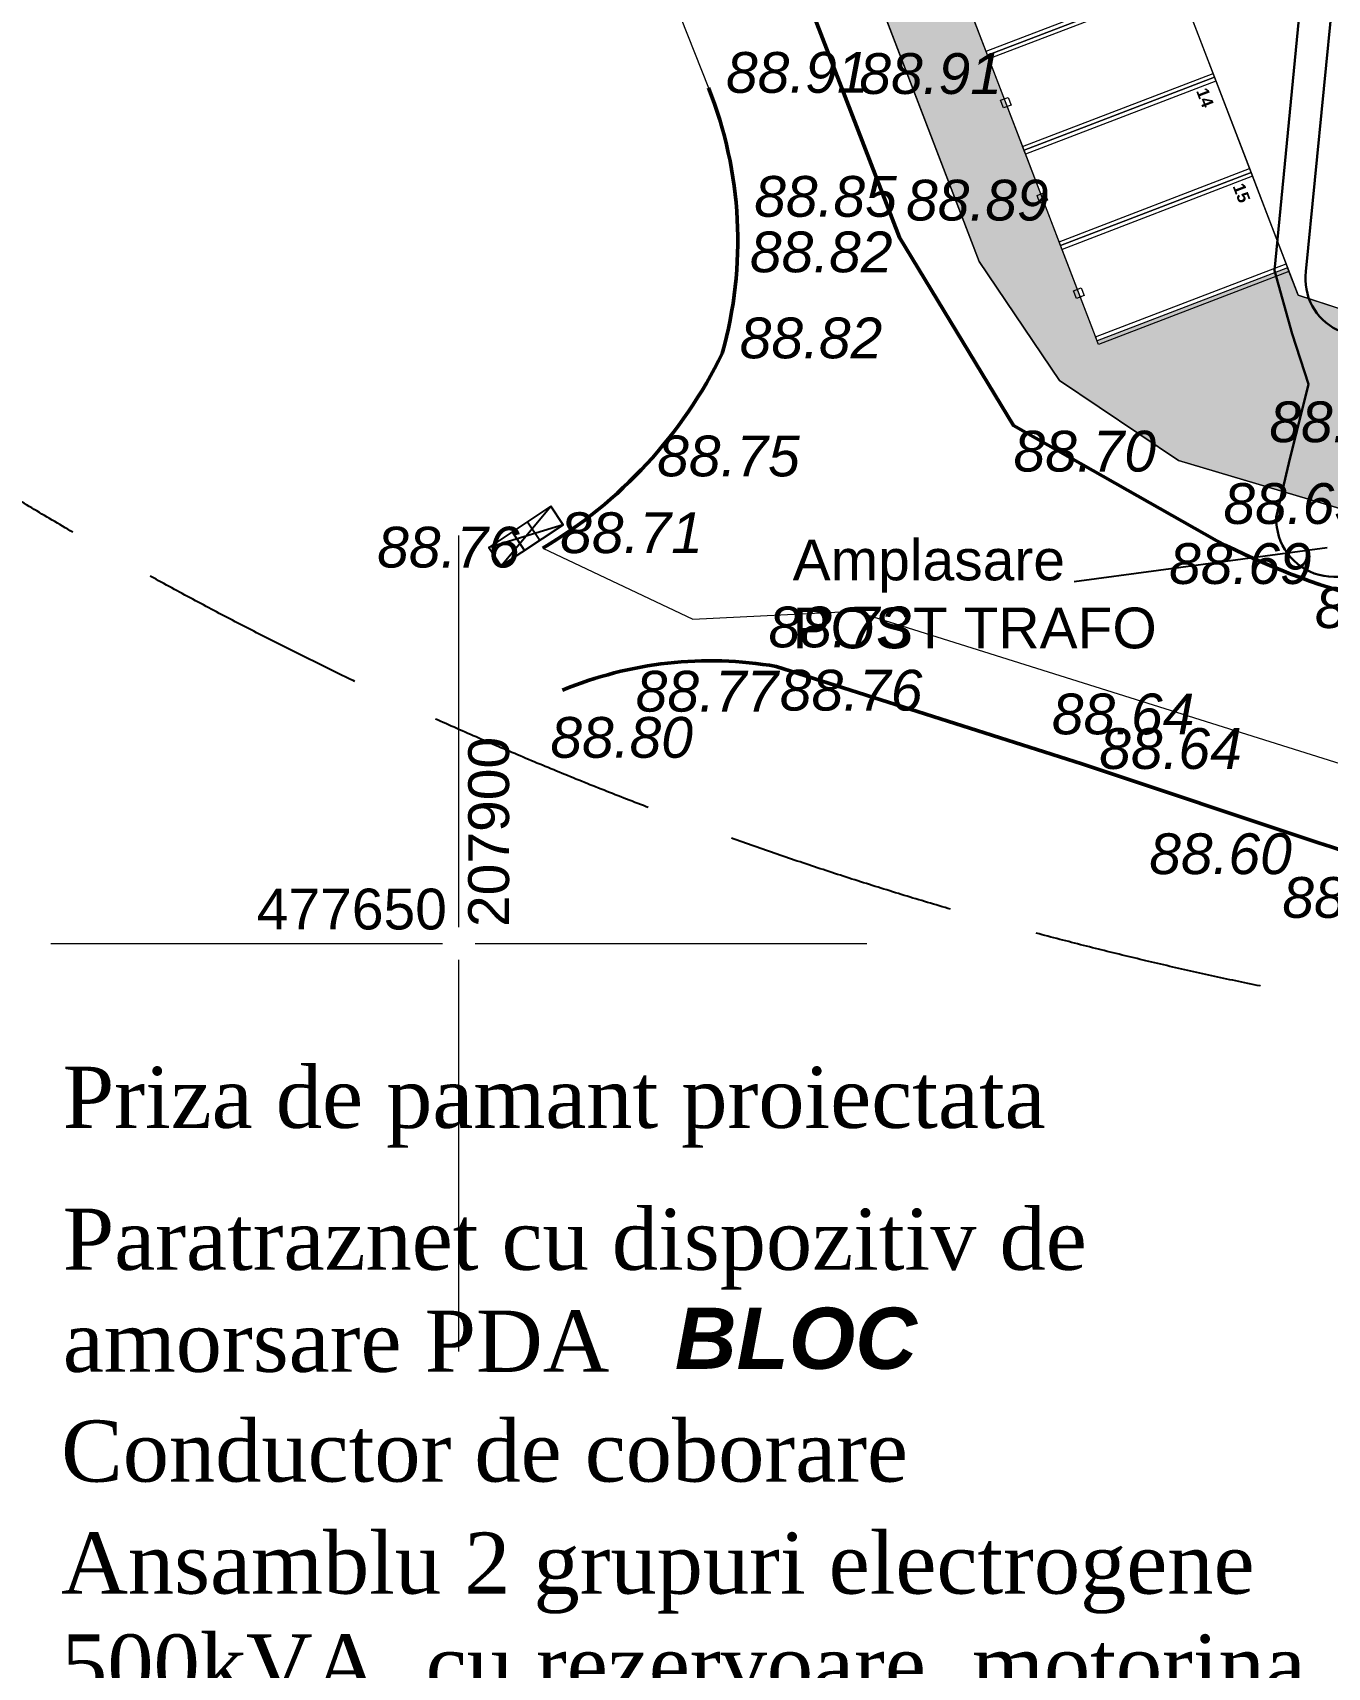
# Model space of a CAD drawing. Header units: millimetres. Extents: x 207782523 to 208144499, y 477594674 to 477848829.
# Drawn here: x 207838527 to 207870263, y 477640115 to 477680179 of the extents above; entities that cross this region are included whole.
import ezdxf
from ezdxf.enums import TextEntityAlignment as Align

# ---------------------------------------------------------------- set-up
doc = ezdxf.new("R2010")
doc.units = ezdxf.units.MM
doc.header["$MEASUREMENT"] = 0
doc.linetypes.add('HIDDEN', pattern=[270, 200, -70])
doc.linetypes.add('Hidden Line', pattern=[391.22222328186, 282.22222328186, -109])
doc.layers.get('0').update_dxf_attribs({"true_color": 0x787878})
for name, color, linetype in [('0_pct_simboluri', 7, 'Continuous'), ('circuite iluminat vitali', 1, 'Continuous'), ('Texte', 7, 'Continuous')]:
    doc.layers.add(name, color=color, linetype=linetype)
for name, color, linetype, lineweight, true_color in [('New_sit - constructii propuse_Pen_No__1', 7, 'Continuous', 13, 0x787878), ('New_sit - drum_Pen_No__1', 7, 'Continuous', 13, 0x787878), ('New_sit - drum_Pen_No__21', 7, 'Continuous', 20, 0x787878), ('New_sit - parcare_Pen_No__1', 7, 'Continuous', 13, 0x787878), ('New_sit - vegetatie_Pen_No__1', 7, 'Continuous', 13, 0x787878), ('New_sit - vegetatie_Pen_No__104', 7, 'Continuous', 13, 0x787878), ('sit - adnotatii_Pen_No__7', 7, 'Continuous', 100, 0x787878), ('sit - canalizare_Pen_No__150', 7, 'Continuous', 25, 0x787878), ('sit - caroiaj_Pen_No__1', 7, 'Continuous', 13, 0x787878), ('sit - cota teren_Pen_No__101', 7, 'Continuous', 13, 0x787878), ('sit - drum_Pen_No__41', 7, 'Continuous', 50, 0x787878), ('sit - limita de proprietate_Pen_No__20', 7, 'Continuous', 0, 0x787878)]:
    doc.layers.add(name, color=color, linetype=linetype, lineweight=lineweight, true_color=true_color)
doc.layers.add('New_sit - parcare', color=7, linetype='Continuous', true_color=0x787878)
doc.styles.add('GENERATED_STYLE_1', font='arial.ttf')
doc.styles.add('GENERATED_STYLE_2', font='arialbd.ttf')
doc.styles.add('GENERATED_STYLE_3', font='arialbi.ttf')
doc.styles.add('GENERATED_STYLE_4', font='ariali.ttf')
doc.linetypes.add('cercuri pline mici', pattern='A,0,[1,PLAN DE SITUATIE - TMISOARA1.Shx,S=1.587301587301632,R=0,X=0,Y=0],-300.0000000000001,0', length=300.0000000000001)

# ---------------------------------------------------------------- blocks, each defined once
blk = doc.blocks.new('Parking Place 23[4]', base_point=(207906884.6800375, 477701572.6028368))
at = {"layer": 'New_sit - parcare_Pen_No__1', "color": 7, "linetype": 'Continuous', "lineweight": 13, "flags": 128}
for points in [[(207906848.8667792, 477701665.9699109), (207906920.4932958, 477701479.2357627), (207902252.1494793, 477699688.5766393), (207902180.5229626, 477699875.3107876)], [(207907744.1982374, 477699331.7930582), (207907815.8247541, 477699145.05891), (207903147.4809375, 477697354.3997866), (207903075.8544209, 477697541.1339348)], [(207902721.5557659, 477698744.0356195), (207902793.1822825, 477698557.3014713), (207902606.4481343, 477698485.6749546), (207902534.8216177, 477698672.4091029)], [(207908639.5296957, 477696997.6162054), (207908711.1562123, 477696810.8820572), (207904042.8123958, 477695020.2229338), (207903971.1858791, 477695206.957082)], [(207903616.8872241, 477696409.8587667), (207903688.5137408, 477696223.1246185), (207903501.7795926, 477696151.4981019), (207903430.1530759, 477696338.2322501)], [(207909534.8611539, 477694663.4393527), (207909606.4876706, 477694476.7052044), (207904938.1438541, 477692686.0460811), (207904866.5173374, 477692872.7802293)], [(207904512.2186824, 477694075.681914), (207904583.845199, 477693888.9477658), (207904397.1110508, 477693817.3212491), (207904325.4845341, 477694004.0553973)], [(207910430.1926122, 477692329.2624999), (207910501.8191288, 477692142.5283517), (207905833.4753123, 477690351.8692284), (207905761.8487956, 477690538.6033766)], [(207905407.5501406, 477691741.5050613), (207905479.1766573, 477691554.7709131), (207905292.4425091, 477691483.1443964), (207905220.8159924, 477691669.8785446)], [(207911325.5240704, 477689995.0856472), (207911397.1505871, 477689808.351499), (207906728.8067705, 477688017.6923756), (207906657.1802539, 477688204.4265239)], [(207906302.8815989, 477689407.3282086), (207906374.5081155, 477689220.5940603), (207906187.7739673, 477689148.9675437), (207906116.1474507, 477689335.7016919)], [(207912220.8555287, 477687660.9087945), (207912292.4820453, 477687474.1746463), (207907624.1382288, 477685683.5155229), (207907552.5117121, 477685870.2496711)], [(207907198.2130571, 477687073.1513558), (207907269.8395738, 477686886.4172076), (207907083.1054256, 477686814.7906909), (207907011.4789089, 477687001.5248392)], [(207913116.1869869, 477685326.7319417), (207913187.8135036, 477685139.9977935), (207908519.469687, 477683349.3386701), (207908447.8431704, 477683536.0728183)], [(207908093.5445154, 477684738.974503), (207908165.171032, 477684552.2403548), (207907978.4368838, 477684480.6138382), (207907906.8103671, 477684667.3479864)], [(207914011.5184452, 477682992.555089), (207914083.1449618, 477682805.8209407), (207909414.8011453, 477681015.1618174), (207909343.1746286, 477681201.8959656)], [(207908988.8759736, 477682404.7976503), (207909060.5024903, 477682218.0635021), (207908873.768342, 477682146.4369854), (207908802.1418254, 477682333.1711336)], [(207914906.8499034, 477680658.3782362), (207914978.4764201, 477680471.644088), (207910310.1326036, 477678680.9849647), (207910238.5060869, 477678867.7191129)], [(207909884.2074319, 477680070.6207976), (207909955.8339485, 477679883.8866494), (207909769.0998003, 477679812.2601327), (207909697.4732836, 477679998.9942809)], [(207915802.1813617, 477678324.2013835), (207915873.8078783, 477678137.4672353), (207911205.4640618, 477676346.8081119), (207911133.8375451, 477676533.5422601)], [(207910779.5388901, 477677736.4439448), (207910851.1654068, 477677549.7097966), (207910664.4312586, 477677478.08328), (207910592.8047419, 477677664.8174282)], [(207916697.5128199, 477675990.0245308), (207916769.1393366, 477675803.2903825), (207912100.79552, 477674012.6312592), (207912029.1690034, 477674199.3654074)], [(207911674.8703484, 477675402.2670921), (207911746.496865, 477675215.5329439), (207911559.7627168, 477675143.9064272), (207911488.1362002, 477675330.6405754)], [(207917592.8442782, 477673655.847678), (207917664.4707948, 477673469.1135298), (207912996.1269783, 477671678.4544064), (207912924.5004616, 477671865.1885546)], [(207912570.2018066, 477673068.0902393), (207912641.8283233, 477672881.3560911), (207912455.0941751, 477672809.7295745), (207912383.4676584, 477672996.4637227)], [(207918488.1757364, 477671321.6708252), (207918559.8022531, 477671134.936677), (207913891.4584365, 477669344.2775537), (207913819.8319199, 477669531.0117019)], [(207913465.5332649, 477670733.9133866), (207913537.1597815, 477670547.1792384), (207913350.4256333, 477670475.5527217), (207913278.7991166, 477670662.2868699)], [(207919383.5071947, 477668987.4939725), (207919455.1337113, 477668800.7598243), (207914786.7898948, 477667010.100701), (207914715.1633781, 477667196.8348492)], [(207914360.8647231, 477668399.7365339), (207914432.4912398, 477668213.0023857), (207914245.7570916, 477668141.375869), (207914174.1305749, 477668328.1100172)], [(207920278.8386529, 477666653.3171198), (207920350.4651696, 477666466.5829716), (207915682.121353, 477664675.9238482), (207915610.4948364, 477664862.6579964)], [(207915256.1961814, 477666065.5596811), (207915327.822698, 477665878.8255329), (207915141.0885498, 477665807.1990163), (207915069.4620332, 477665993.9331645)]]:
    blk.add_lwpolyline(points, close=True, dxfattribs=at)
at = {"layer": 'New_sit - parcare_Pen_No__1', "color": 7, "lineweight": 13, "style": 'GENERATED_STYLE_2'}
for tag, rotation, p in [('num_start_0', 290.9855557809563, (207906654.4647744, 477701073.0245785)), ('num_start_1', 290.9855557809547, (207907549.7962326, 477698738.8477257)), ('num_start_2', 290.985555780956, (207908445.1276909, 477696402.2023016)), ('num_start_3', 290.9855557809547, (207909340.4591491, 477694070.4940202)), ('num_start_4', 290.9855557809563, (207910235.7906074, 477691733.848596)), ('num_start_5', 290.9855557809551, (207911131.1220656, 477689399.6717433)), ('num_start_6', 290.9855557809563, (207912026.4535239, 477687067.963462)), ('num_start_7', 290.9855557809558, (207912921.7849821, 477684731.2151807)), ('num_start_8', 290.9855557809558, (207913817.1164404, 477682397.0383279)), ('num_start_9', 290.9855557809557, (207914712.4478986, 477680062.9643323)), ('num_start_10', 290.9855557809551, (207915607.7793569, 477677731.2560511)), ('num_start_11', 290.985555780956, (207916503.1108151, 477675397.0791983)), ('num_start_12', 290.9855557809553, (207917398.4422734, 477673060.4337741)), ('num_start_13', 290.9855557809557, (207918293.7737316, 477670728.7254928)), ('num_start_14', 290.9855557809557, (207919189.1051899, 477668392.0800686))]:
    blk.add_attdef(tag, text='', height=300.0000000000001, rotation=rotation, dxfattribs=at).set_placement(p, align=Align.MIDDLE_CENTER)
blk = doc.blocks.new('plan de situatie')
at = {"layer": 'New_sit - vegetatie_Pen_No__104', "linetype": 'Continuous', "lineweight": 13}
h = blk.add_hatch(dxfattribs=at)
h.set_pattern_fill('GRASS', color=256, style=0, pattern_type=2)
h.set_pattern_definition([(90, (207891220.2115784, 477723905.0360718), (-300, 0), [43.30127018922195, -129.903810567666]), (90, (207891370.2115784, 477723991.6386108), (-300, 0), [43.30127018922195, -129.903810567666]), (30.00000000000001, (207891220.2115784, 477723905.0360718), (-150.0000000000001, 259.8076211353316), [43.30127018922195, -129.903810567666]), (30.00000000000001, (207891220.2115784, 477724078.2411499), (-150.0000000000001, 259.8076211353316), [43.30127018922195, -129.903810567666]), (149.9999999999998, (207891220.2115784, 477723905.0360718), (150.0000000000011, 259.8076211353309), [43.30127018922195, -129.903810567666]), (149.9999999999998, (207891220.2115784, 477724078.2411499), (150.0000000000011, 259.8076211353309), [43.30127018922195, -129.903810567666])])
edge = h.paths.add_edge_path()
edge.add_line((207851742.2993164, 477700615.1439819), (207861732.4736328, 477674570.2268677))
edge.add_line((207861732.4736328, 477674570.2268677), (207863697.7736206, 477671654.2268677))
edge.add_line((207863697.7736206, 477671654.2268677), (207866616.8736267, 477669693.6268921))
edge.add_line((207866616.8736267, 477669693.6268921), (207875188.9736023, 477667144.4268799))
edge.add_line((207875188.9736023, 477667144.4268799), (207876973.8736267, 477667422.9268799))
edge.add_line((207876973.8736267, 477667422.9268799), (207879081.9801636, 477673666.2124634))
edge.add_line((207879081.9801636, 477673666.2124634), (207874344.7481689, 477675265.7852173))
edge.add_line((207874344.7481689, 477675265.7852173), (207873407.0250549, 477672488.6611938))
edge.add_line((207873407.0250549, 477672488.6611938), (207869545.1346436, 477673748.0369263))
edge.add_line((207869545.1346436, 477673748.0369263), (207869287.6255188, 477674419.3769531))
edge.add_line((207869287.6255188, 477674419.3769531), (207864619.2718201, 477672628.7139893))
edge.add_line((207864619.2718201, 477672628.7139893), (207863723.9403687, 477674962.8908691))
edge.add_line((207863723.9403687, 477674962.8908691), (207862828.6089172, 477677297.067749))
edge.add_line((207862828.6089172, 477677297.067749), (207861933.2774658, 477679631.2445679))
edge.add_line((207861933.2774658, 477679631.2445679), (207861037.9459839, 477681965.4213867))
edge.add_line((207861037.9459839, 477681965.4213867), (207860142.614563, 477684299.5983276))
edge.add_line((207860142.614563, 477684299.5983276), (207859247.2830811, 477686633.7751465))
edge.add_line((207859247.2830811, 477686633.7751465), (207858351.9515991, 477688967.9519653))
edge.add_line((207858351.9515991, 477688967.9519653), (207857456.6201782, 477691302.1288452))
edge.add_line((207857456.6201782, 477691302.1288452), (207856561.2886963, 477693636.3056641))
edge.add_line((207856561.2886963, 477693636.3056641), (207855665.9572449, 477695970.4825439))
edge.add_line((207855665.9572449, 477695970.4825439), (207854770.6257935, 477698304.6594238))
edge.add_line((207854770.6257935, 477698304.6594238), (207854095.2610474, 477700065.3712769))
edge.add_arc((207854255.9578729, 477706063.2189648), 6000.000029747945, 245.2321216445372, 268.4652748420632, ccw=False)
at = {"layer": 'New_sit - constructii propuse_Pen_No__1', "linetype": 'Continuous', "lineweight": 13, "flags": 128}
blk.add_lwpolyline([(207848743.6658325, 477708432.741394, 0.1943173866328748), (207848644.2230835, 477703939.9119263), (207848666.9736328, 477703880.4269409), (207849554.3183594, 477701597.3353271), (207854529.9382019, 477688744.0502319), (207859775.7641907, 477675160.8141479), (207862570.9286499, 477670548.1326904), (207867555.2765198, 477667723.9264526, 0.05261564870517323), (207871254.8844299, 477666296.359436, 0.05261564872088074), (207875170.9736328, 477665672.4268799, 0.2118402812229047), (207881720.2086487, 477668745.5284424), (207881541.3657227, 477668939.9298706, -0.2413363355432251), (207881331.7922058, 477670906.1380005), (207891223.0508728, 477700535.8021851, 0.1401279209267134), (207888967.2706604, 477702942.100647), (207876973.8736267, 477667422.9268799), (207876154.626709, 477667295.098877), (207875188.9736023, 477667144.4268799), (207874706.7279968, 477667287.8387451), (207866616.8736267, 477669693.6268921), (207863697.7736206, 477671654.2268677), (207861732.4736328, 477674570.2268677)], format="xyb", close=True, dxfattribs=at)
at = {"layer": 'New_sit - drum_Pen_No__1', "linetype": 'Continuous', "lineweight": 13}
for p, q in [((207855857.653656, 477709432.0296631), (207869545.1346436, 477673748.0369263)), ((207869545.1346436, 477673748.0369263), (207873407.0250549, 477672488.6611938))]:
    blk.add_line(p, q, dxfattribs=at)
at = {"layer": 'New_sit - drum_Pen_No__21', "linetype": 'Continuous', "lineweight": 20, "flags": 128}
for points in [[(207845332.7748413, 477703476.9384155), (207855093.9736023, 477678828.4268799, -0.1645598652946809), (207855429.9736023, 477672320.4268799, -0.1465986175004802), (207851029.9736328, 477667546.4268799), (207854707.7163391, 477665802.8137207), (207858691.4029846, 477666003.4641113), (207872437.6890564, 477661675.9296265, -0.3723711700928301), (207877118.4972229, 477653059.4674072), (207864281.9619751, 477614442.5132446), (207865023.8250427, 477594674.0446777), (207884041.3000793, 477650923.2791748), (207885717.0378113, 477655060.2567139, -0.195095432297426), (207891657.5596313, 477660443.3643188), (207894776.4949341, 477669827.6954346, -0.272925735920982), (207892629.9911194, 477676443.1741943), (207910070.2653809, 477728986.5826416, -0.3701868485650086)], [(207915014.4552612, 477765399.6906128), (207883302.0657043, 477671350.4365234, -0.01081081742090956), (207883189.5369568, 477671096.8812866, -0.287409583409783), (207875417.3042297, 477665681.0613403, -0.006907920647945613), (207875170.9736328, 477665672.4268799, -0.05261564872087984), (207871254.8844299, 477666296.359436, -0.05261564870517323), (207867555.2765198, 477667723.9264526), (207862570.9286499, 477670548.1326904), (207859775.7641907, 477675160.8141479), (207854529.9382019, 477688744.0502319)]]:
    blk.add_lwpolyline(points, format="xyb", dxfattribs=at)
blk.add_lwpolyline([(207883142.3985596, 477701320.5612183), (207874344.7481689, 477675265.7852173), (207873407.0250549, 477672488.6611938), (207869545.1346436, 477673748.0369263), (207855857.653656, 477709432.0296631)], dxfattribs=at)
at = {"layer": 'New_sit - parcare_Pen_No__1', "linetype": 'Continuous', "lineweight": 13, "flags": 128}
for points in [[(207851189.2999573, 477707641.3668213), (207855857.653656, 477709432.0296631), (207869287.6255188, 477674419.3769531), (207864619.2718201, 477672628.7139893)], [(207865706.2997131, 477683756.0843506), (207866601.6311646, 477681421.9075317), (207861933.2774658, 477679631.2445679), (207861037.9459839, 477681965.4213867)], [(207866601.6311646, 477681421.9075317), (207867496.962616, 477679087.7305908), (207862828.6089172, 477677297.067749), (207861933.2774658, 477679631.2445679)], [(207867496.962616, 477679087.7305908), (207868392.2940979, 477676753.553772), (207863723.9403687, 477674962.8908691), (207862828.6089172, 477677297.067749)], [(207868392.2940979, 477676753.553772), (207869287.6255188, 477674419.3769531), (207864619.2718201, 477672628.7139893), (207863723.9403687, 477674962.8908691)]]:
    blk.add_lwpolyline(points, close=True, dxfattribs=at)
at = {"layer": 'New_sit - vegetatie_Pen_No__1', "linetype": 'Continuous', "lineweight": 13, "flags": 128}
blk.add_lwpolyline([(207851742.2993164, 477700615.1439819), (207861732.4736328, 477674570.2268677), (207863697.7736206, 477671654.2268677), (207866616.8736267, 477669693.6268921), (207875188.9736023, 477667144.4268799), (207876973.8736267, 477667422.9268799), (207879081.9801636, 477673666.2124634), (207874344.7481689, 477675265.7852173), (207873407.0250549, 477672488.6611938), (207869545.1346436, 477673748.0369263), (207869287.6255188, 477674419.3769531), (207864619.2718201, 477672628.7139893), (207863723.9403687, 477674962.8908691), (207862828.6089172, 477677297.067749), (207861933.2774658, 477679631.2445679), (207861037.9459839, 477681965.4213867), (207860142.614563, 477684299.5983276), (207859247.2830811, 477686633.7751465), (207858351.9515991, 477688967.9519653), (207857456.6201782, 477691302.1288452), (207856561.2886963, 477693636.3056641), (207855665.9572449, 477695970.4825439), (207854770.6257935, 477698304.6594238), (207854095.2610474, 477700065.3712769, -0.1017224486252126)], format="xyb", close=True, dxfattribs=at)
at = {"layer": 'sit - canalizare_Pen_No__150', "linetype": 'Continuous', "lineweight": 25}
blk.add_lwpolyline([(207851227.2396851, 477668571.9120483), (207849712.1725464, 477667563.4619141), (207850014.7075806, 477667108.9417725), (207851529.7747192, 477668117.3918457)], close=True, dxfattribs=at)
blk.add_lwpolyline([(207851227.2396851, 477668571.9120483), (207849712.1725464, 477667563.4619141), (207850014.7075806, 477667108.9417725), (207851529.7747192, 477668117.3918457)], close=True, dxfattribs=at)
blk.add_lwpolyline([(207851227.2396851, 477668571.9120483), (207849712.1725464, 477667563.4619141), (207850014.7075806, 477667108.9417725), (207851529.7747192, 477668117.3918457)], close=True, dxfattribs=at)
blk.add_lwpolyline([(207851227.2396851, 477668571.9120483), (207849712.1725464, 477667563.4619141), (207850014.7075806, 477667108.9417725), (207851529.7747192, 477668117.3918457)], close=True, dxfattribs=at)
for points in [[(207850014.7075806, 477667108.9417725), (207851227.2396851, 477668571.9120483)], [(207850014.7075806, 477667108.9417725), (207851227.2396851, 477668571.9120483)], [(207850014.7075806, 477667108.9417725), (207851227.2396851, 477668571.9120483)], [(207850014.7075806, 477667108.9417725), (207851227.2396851, 477668571.9120483)], [(207851529.7747192, 477668117.3918457), (207849712.1725464, 477667563.4619141)], [(207851529.7747192, 477668117.3918457), (207849712.1725464, 477667563.4619141)], [(207851529.7747192, 477668117.3918457), (207849712.1725464, 477667563.4619141)], [(207851529.7747192, 477668117.3918457), (207849712.1725464, 477667563.4619141)], [(207850280.3227234, 477667941.6306763), (207850582.8577271, 477667487.1105957)], [(207850280.3227234, 477667941.6306763), (207850582.8577271, 477667487.1105957)], [(207850280.3227234, 477667941.6306763), (207850582.8577271, 477667487.1105957)], [(207850280.3227234, 477667941.6306763), (207850582.8577271, 477667487.1105957)], [(207850659.0895081, 477668193.7432251), (207850961.6245422, 477667739.2230835)], [(207850659.0895081, 477668193.7432251), (207850961.6245422, 477667739.2230835)], [(207850659.0895081, 477668193.7432251), (207850961.6245422, 477667739.2230835)], [(207850659.0895081, 477668193.7432251), (207850961.6245422, 477667739.2230835)]]:
    blk.add_lwpolyline(points, dxfattribs=at)
at = {"layer": 'sit - caroiaj_Pen_No__1', "linetype": 'Continuous', "lineweight": 13}
for p, q in [((207848972.9736328, 477658259.4268799), (207848972.9736328, 477667859.4268799)), ((207838972.9736328, 477657859.4268799), (207848572.9736023, 477657859.4268799)), ((207849372.9736328, 477657859.4268799), (207858972.9736328, 477657859.4268799)), ((207848972.9736328, 477647859.4268799), (207848972.9736328, 477657459.4268799))]:
    blk.add_line(p, q, dxfattribs=at)
at = {"layer": 'sit - drum_Pen_No__41', "linetype": 'Continuous', "lineweight": 50}
for points in [[(207867555.2765198, 477667723.9264526), (207862570.9286499, 477670548.1326904), (207859775.7641907, 477675160.8141479), (207854529.9382019, 477688744.0502319)], [(207856753.9736023, 477664646.4268799), (207864242.9736328, 477662256.4268799), (207870045.9736328, 477660320.4268799)], [(207856753.9736023, 477664646.4268799), (207864242.9736328, 477662256.4268799), (207870045.9736328, 477660320.4268799)]]:
    blk.add_lwpolyline(points, dxfattribs=at)
for centre, radius, start, end in [((207845642.7330933, 477675077.7973633), 10168.24315439114, 344.2642912703507, 21.64413421316588), ((207845642.7330933, 477675077.7973633), 10168.24315439114, 344.2642912703507, 21.64413421316588), ((207845263.6617432, 477677275.6498413), 11309.64770823721, 300.6539318883286, 334.013799386082), ((207845263.6617432, 477677275.6498413), 11309.64770823721, 300.6539318883286, 334.013799386082), ((207876169.2987366, 477684539.9367676), 18893.90330060589, 242.8759533541796, 266.9711488192755), ((207855139.0027466, 477655334.1643677), 9451.262584391163, 80.160380049753, 112.5405325739716), ((207855139.0027466, 477655334.1643677), 9451.262584391163, 80.160380049753, 112.5405325739716), ((207867688.7853394, 477651860.1514282), 8782.516588546741, 7.993420592789359, 74.4312855482296), ((207867688.7853394, 477651860.1514282), 8782.516588546741, 7.993420592789359, 74.4312855482296)]:
    blk.add_arc(centre, radius, start, end, dxfattribs=at)
at = {"layer": 'sit - limita de proprietate_Pen_No__20', "linetype": 'cercuri pline mici', "lineweight": 0}
blk.add_lwpolyline([(207876973.8736267, 477667422.9268799), (207875188.9736023, 477667144.4268799), (207866616.8736267, 477669693.6268921), (207863697.7736206, 477671654.2268677), (207861732.4736328, 477674570.2268677), (207846933.7736206, 477713151.2269287), (207845956.4736328, 477715741.0269165), (207844469.1736145, 477718015.6268921), (207842279.3736267, 477720105.9268799), (207840659.0736389, 477721132.1268921), (207843296.673645, 477732753.9268799), (207841873.7736206, 477733062.2268677), (207853855.1736145, 477783928.4268799), (207911815.9736328, 477771382.4268799), (207891302.9736023, 477709859.4268799)], close=True, dxfattribs=at)
at = {"layer": 'New_sit - parcare', "linetype": 'Continuous', "lineweight": 13}
ref = blk.add_blockref('Parking Place 23[4]', (207855857.653656, 477709432.0296631), dxfattribs=at)
ref.add_attrib('num_start', '1', dxfattribs={"layer": 'New_sit - parcare_Pen_No__1', "color": 7, "lineweight": 13, "height": 300.0000000000001, "rotation": 290.986143275638, "style": 'GENERATED_STYLE_2'}).set_placement((207855627.4384155, 477708932.4514771), align=Align.MIDDLE_CENTER)
ref.add_attrib('num_start_1', '2', dxfattribs={"layer": 'New_sit - parcare_Pen_No__1', "color": 7, "lineweight": 13, "height": 300.0000000000001, "rotation": 290.986143275638, "style": 'GENERATED_STYLE_2'}).set_placement((207856522.7698364, 477706598.2745972), align=Align.MIDDLE_CENTER)
ref.add_attrib('num_start_2', '3', dxfattribs={"layer": 'New_sit - parcare_Pen_No__1', "color": 7, "lineweight": 13, "height": 300.0000000000001, "rotation": 290.986143275638, "style": 'GENERATED_STYLE_2'}).set_placement((207857418.1013184, 477704261.6292114), align=Align.MIDDLE_CENTER)
ref.add_attrib('num_start_3', '4', dxfattribs={"layer": 'New_sit - parcare_Pen_No__1', "color": 7, "lineweight": 13, "height": 300.0000000000001, "rotation": 290.986143275638, "style": 'GENERATED_STYLE_2'}).set_placement((207858313.4327698, 477701929.9208984), align=Align.MIDDLE_CENTER)
ref.add_attrib('num_start_4', '5', dxfattribs={"layer": 'New_sit - parcare_Pen_No__1', "color": 7, "lineweight": 13, "height": 300.0000000000001, "rotation": 290.986143275638, "style": 'GENERATED_STYLE_2'}).set_placement((207859208.7642212, 477699593.2754517), align=Align.MIDDLE_CENTER)
ref.add_attrib('num_start_5', '6', dxfattribs={"layer": 'New_sit - parcare_Pen_No__1', "color": 7, "lineweight": 13, "height": 300.0000000000001, "rotation": 290.986143275638, "style": 'GENERATED_STYLE_2'}).set_placement((207860104.0956726, 477697259.0986328), align=Align.MIDDLE_CENTER)
ref.add_attrib('num_start_6', '7', dxfattribs={"layer": 'New_sit - parcare_Pen_No__1', "color": 7, "lineweight": 13, "height": 300.0000000000001, "rotation": 290.986143275638, "style": 'GENERATED_STYLE_2'}).set_placement((207860999.4271545, 477694927.3903809), align=Align.MIDDLE_CENTER)
ref.add_attrib('num_start_7', '8', dxfattribs={"layer": 'New_sit - parcare_Pen_No__1', "color": 7, "lineweight": 13, "height": 300.0000000000001, "rotation": 290.986143275638, "style": 'GENERATED_STYLE_2'}).set_placement((207861894.758606, 477692590.6420898), align=Align.MIDDLE_CENTER)
ref.add_attrib('num_start_8', '9', dxfattribs={"layer": 'New_sit - parcare_Pen_No__1', "color": 7, "lineweight": 13, "height": 300.0000000000001, "rotation": 290.986143275638, "style": 'GENERATED_STYLE_2'}).set_placement((207862790.0900574, 477690256.46521), align=Align.MIDDLE_CENTER)
ref.add_attrib('num_start_9', '10', dxfattribs={"layer": 'New_sit - parcare_Pen_No__1', "color": 7, "lineweight": 13, "height": 300.0000000000001, "rotation": 290.986143275638, "style": 'GENERATED_STYLE_2'}).set_placement((207863685.4215393, 477687922.3911743), align=Align.MIDDLE_CENTER)
ref.add_attrib('num_start_10', '11', dxfattribs={"layer": 'New_sit - parcare_Pen_No__1', "color": 7, "lineweight": 13, "height": 300.0000000000001, "rotation": 290.986143275638, "style": 'GENERATED_STYLE_2'}).set_placement((207864580.7529907, 477685590.6829224), align=Align.MIDDLE_CENTER)
ref.add_attrib('num_start_11', '12', dxfattribs={"layer": 'New_sit - parcare_Pen_No__1', "color": 7, "lineweight": 13, "height": 300.0000000000001, "rotation": 290.986143275638, "style": 'GENERATED_STYLE_2'}).set_placement((207865476.0844421, 477683256.5060425), align=Align.MIDDLE_CENTER)
ref.add_attrib('num_start_12', '13', dxfattribs={"layer": 'New_sit - parcare_Pen_No__1', "color": 7, "lineweight": 13, "height": 300.0000000000001, "rotation": 290.986143275638, "style": 'GENERATED_STYLE_2'}).set_placement((207866371.4158936, 477680919.8606567), align=Align.MIDDLE_CENTER)
ref.add_attrib('num_start_13', '14', dxfattribs={"layer": 'New_sit - parcare_Pen_No__1', "color": 7, "lineweight": 13, "height": 300.0000000000001, "rotation": 290.986143275638, "style": 'GENERATED_STYLE_2'}).set_placement((207867266.7473755, 477678588.1524048), align=Align.MIDDLE_CENTER)
ref.add_attrib('num_start_14', '15', dxfattribs={"layer": 'New_sit - parcare_Pen_No__1', "color": 7, "lineweight": 13, "height": 300.0000000000001, "rotation": 290.986143275638, "style": 'GENERATED_STYLE_2'}).set_placement((207868162.0787964, 477676251.506958), align=Align.MIDDLE_CENTER)
at = {"layer": 'sit - adnotatii_Pen_No__7', "linetype": 'Continuous', "lineweight": 100, "insert": (207854267.8764038, 477647408.6166382), "char_height": 1500, "attachment_point": 7, "style": 'GENERATED_STYLE_3'}
blk.add_mtext('\\A1;{\\pql;\\fArial|b1|i1|c0|p34;BLOC}', dxfattribs=at)
at = {"layer": 'sit - caroiaj_Pen_No__1', "linetype": 'Continuous', "lineweight": 13, "insert": (207850218.0021973, 477658259.4268799), "char_height": 1000, "attachment_point": 7, "rotation": 90, "style": 'GENERATED_STYLE_1'}
blk.add_mtext('\\A1;{\\pql;\\fArial|b0|i0|c0|p34;207900}', dxfattribs=at)
at = {"layer": 'sit - caroiaj_Pen_No__1', "linetype": 'Continuous', "lineweight": 13, "insert": (207844019.8236084, 477658185.8283081), "char_height": 1000, "attachment_point": 7, "style": 'GENERATED_STYLE_1'}
blk.add_mtext('\\A1;{\\pql;\\fArial|b0|i0|c0|p34;477650}', dxfattribs=at)
at = {"layer": 'sit - cota teren_Pen_No__101', "linetype": 'Continuous', "lineweight": 13, "char_height": 1000, "attachment_point": 7, "style": 'GENERATED_STYLE_4'}
for s, insert in [('\\A1;{\\pql;\\fArial|b0|i1|c0|p34;88.91}', (207855522.3781433, 477678691.6426392)), ('\\A1;{\\pql;\\fArial|b0|i1|c0|p34;88.91}', (207858791.3781738, 477678663.6426392)), ('\\A1;{\\pql;\\fArial|b0|i1|c0|p34;88.85}', (207856214.3781433, 477675653.6426392)), ('\\A1;{\\pql;\\fArial|b0|i1|c0|p34;88.89}', (207859936.4848938, 477675561.5717163)), ('\\A1;{\\pql;\\fArial|b0|i1|c0|p34;88.82}', (207856109.2119751, 477674292.6166992)), ('\\A1;{\\pql;\\fArial|b0|i1|c0|p34;88.82}', (207855858.3781738, 477672183.6425781)), ('\\A1;{\\pql;\\fArial|b0|i1|c0|p34;88.77}', (207868841.0809631, 477670128.0887451)), ('\\A1;{\\pql;\\fArial|b0|i1|c0|p34;88.75}', (207853835.3781738, 477669290.6425781)), ('\\A1;{\\pql;\\fArial|b0|i1|c0|p34;88.70}', (207862570.035675, 477669409.0233154)), ('\\A1;{\\pql;\\fArial|b0|i1|c0|p34;88.63}', (207867715.9971924, 477668124.684082)), ('\\A1;{\\pql;\\fArial|b0|i1|c0|p34;88.71}', (207851458.3781738, 477667409.6425781)), ('\\A1;{\\pql;\\fArial|b0|i1|c0|p34;88.76}', (207846971.8110657, 477667056.5059814)), ('\\A1;{\\pql;\\fArial|b0|i1|c0|p34;88.69}', (207866384.5465393, 477666653.3905029)), ('\\A1;{\\pql;\\fArial|b0|i1|c0|p34;88.58}', (207869957.6162109, 477665572.9678955)), ('\\A1;{\\pql;\\fArial|b0|i1|c0|p34;88.73}', (207856564.4134521, 477665099.2258911)), ('\\A1;{\\pql;\\fArial|b0|i1|c0|p34;88.77}', (207853308.5564575, 477663524.6408081)), ('\\A1;{\\pql;\\fArial|b0|i1|c0|p34;88.76}', (207856842.4010315, 477663550.2550659)), ('\\A1;{\\pql;\\fArial|b0|i1|c0|p34;88.64}', (207863510.1239929, 477662967.6341553)), ('\\A1;{\\pql;\\fArial|b0|i1|c0|p34;88.80}', (207851216.8996277, 477662393.6173706)), ('\\A1;{\\pql;\\fArial|b0|i1|c0|p34;88.64}', (207864671.3781738, 477662119.6425781)), ('\\A1;{\\pql;\\fArial|b0|i1|c0|p34;88.60}', (207865897.732605, 477659541.6765747)), ('\\A1;{\\pql;\\fArial|b0|i1|c0|p34;88.57}', (207869159.3106384, 477658470.9718628))]:
    blk.add_mtext(s, dxfattribs=dict(at, insert=insert))
blk = doc.blocks.new('Punct')
blk.add_point((0, 0))
at = {"flags": 1}
for tag, p in [('DENPCT', (1.4, 0)), ('COTA', (1.4, -2.5)), ('COD', (1.4, -5))]:
    blk.add_attdef(tag, p, '', height=1.5, dxfattribs=at)

msp = doc.modelspace()

# ---------------------------------------------------------------- block references
msp.add_blockref('plan de situatie', (0, 0))

# ---------------------------------------------------------------- next in the draw order: linework, layer by layer
at = {"color": 6, "linetype": 'HIDDEN', "ltscale": 1000}
msp.add_line((207864057.8608228, 477666726.9071587), (207870261.4028458, 477667562.045584), dxfattribs=at)
at = {"color": 1, "linetype": 'Hidden Line', "ltscale": 20}
msp.add_circle((207888236.9181509, 477751828.6022703), 97000, dxfattribs=at)
at = {"layer": 'circuite iluminat vitali', "color": 6, "lineweight": 30}
for points in [[(207871680.9408187, 477667581.2397001, -0.7885665437059881), (207869010.7140465, 477668305.0307429), (207869322.2094414, 477669628.0763922), (207869799.9162801, 477671563.305592), (207869400.6494038, 477672794.4698238), (207868967.0686848, 477674349.4044669), (207869840.1891898, 477683388.1634893)], [(207873187.8878268, 477671983.8206016, 0.8586611710320355), (207872105.2618248, 477673177.2750671, -0.72217582672902), (207869738.0686848, 477674326.4044669), (207870619.0409636, 477683292.3425246)]]:
    msp.add_lwpolyline(points, format="xyb", dxfattribs=at)

# ---------------------------------------------------------------- next in the draw order: block references
at = {"layer": '0_pct_simboluri', "xscale": 1000, "yscale": 1000, "zscale": 1000}
for p in [(207868967.0686848, 477674349.4044669), (207869738.0686848, 477674326.4044669)]:
    msp.add_blockref('Punct', p, dxfattribs=at)

# ---------------------------------------------------------------- next in the draw order: texts
at = {"color": 0, "linetype": 'Continuous', "char_height": 1500, "attachment_point": 1}
for s, insert, width in [('{\\fTimes New Roman|b0|i0|c0|p18;Priza de pamant proiectata }', (207839265.9450101, 477654836.5061077), 27354.72), ('{\\fTimes New Roman|b0|i0|c0|p18;Paratraznet cu dispozitiv de amorsare PDA}', (207839265.5304688, 477651358.0466071), 32031.64111381769), ('{\\fTimes New Roman|b0|i0|c0|p18;Conductor de coborare}', (207839224.6502777, 477646166.5724021), 27354.72), ('{\\fTimes New Roman|b0|i0|c0|p18;Ansamblu 2 grupuri electrogene 500kVA, cu rezervoare  motorina inglobate, 2000l fiecare, cu tablou\\Psincronizare  si  imprejmuire de protectie}', (207839224.6502777, 477643420.5914361), 30865.72754055381)]:
    msp.add_mtext(s, dxfattribs=dict(at, insert=insert, width=width))
at = {"layer": 'Texte', "color": 7, "linetype": 'Continuous', "lineweight": 100, "insert": (207857156.5437084, 477665075.4510879), "char_height": 1000, "attachment_point": 7, "style": 'GENERATED_STYLE_1'}
msp.add_mtext('\\A1;\\pxql;Amplasare\\PPOST TRAFO', dxfattribs=at)

doc.saveas('drawing.dxf')
